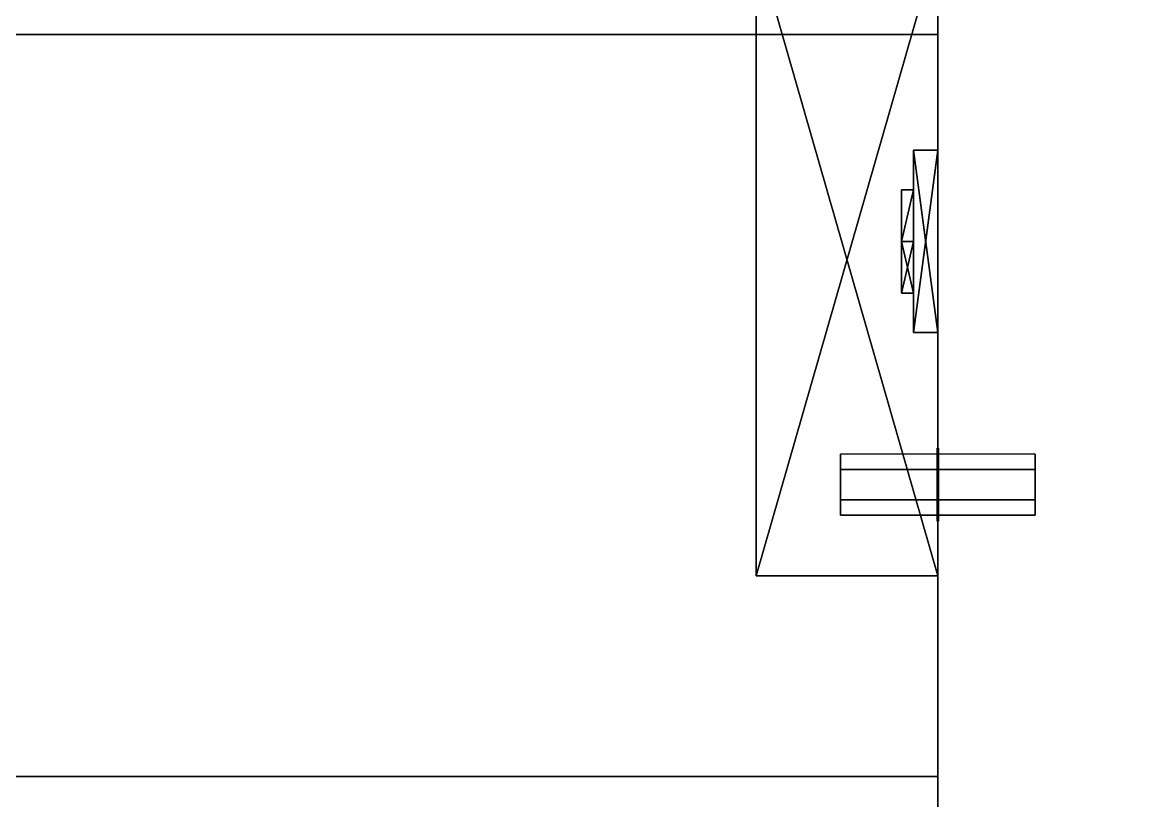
# Model space of a CAD drawing. Extents: x 0 to 4068, y -150 to 4325.
# Drawn here: x 2027.7 to 2120, y 317 to 381 of the extents above; entities that cross this region are included whole.
import ezdxf

# ---------------------------------------------------------------- set-up
doc = ezdxf.new("R2010")
doc.units = 0
for name, color, linetype in [('LAYER0', 7, 'CONTINUOUS'), ('LAYER153', 7, 'CONTINUOUS'), ('LAYER154', 7, 'CONTINUOUS'), ('LAYER156', 7, 'CONTINUOUS'), ('LAYER182', 7, 'CONTINUOUS'), ('LAYER183', 254, 'CONTINUOUS'), ('LAYER188', 253, 'CONTINUOUS'), ('LAYER190', 253, 'CONTINUOUS'), ('LAYER309', 7, 'CONTINUOUS'), ('LAYER318', 7, 'CONTINUOUS'), ('LAYER321', 7, 'CONTINUOUS'), ('LAYER339', 7, 'CONTINUOUS'), ('LAYER340', 254, 'CONTINUOUS'), ('LAYER350', 253, 'CONTINUOUS'), ('LAYER352', 253, 'CONTINUOUS'), ('LAYER354', 45, 'CONTINUOUS'), ('LAYER360', 45, 'CONTINUOUS')]:
    doc.layers.add(name, color=color, linetype=linetype)

msp = doc.modelspace()

# ---------------------------------------------------------------- linework, layer by layer
at = {"layer": 'LAYER0', "invisible_edges": 1}
for points in [[(4068, 4325, -5), (0, -150, -5), (0, 4325, -5), (4068, 4325, -5)], [(0, -150, -5), (4068, 4325, -5), (4068, -150, -5), (0, -150, -5)], [(4068, -150), (0, 4325), (0, -150), (4068, -150)], [(0, 4325), (4068, -150), (4068, 4325), (0, 4325)]]:
    msp.add_3dface(points, dxfattribs=at)
at = {"layer": 'LAYER153', "invisible_edges": 1}
for points in [[(2103, 0, 2359), (1197, 400, 2359), (1197, 0, 2359), (2103, 0, 2359)], [(1197, 400, 2359), (2103, 0, 2359), (2103, 400, 2359), (1197, 400, 2359)], [(2103, 400, 2341), (1197, 0, 2341), (1197, 400, 2341), (2103, 400, 2341)], [(1197, 0, 2341), (2103, 400, 2341), (2103, 0, 2341), (1197, 0, 2341)], [(2103, 0, 2359), (2103, 400, 2341), (2103, 400, 2359), (2103, 0, 2359)], [(2103, 400, 2341), (2103, 0, 2359), (2103, 0, 2341), (2103, 400, 2341)]]:
    msp.add_3dface(points, dxfattribs=at)
at = {"layer": 'LAYER154', "invisible_edges": 1}
for points in [[(1197, 0, 1701), (2103, 400, 1701), (2103, 0, 1701), (1197, 0, 1701)], [(2103, 400, 1701), (1197, 0, 1701), (1197, 400, 1701), (2103, 400, 1701)], [(1197, 400, 1719), (2103, 0, 1719), (2103, 400, 1719), (1197, 400, 1719)], [(2103, 0, 1719), (1197, 400, 1719), (1197, 0, 1719), (2103, 0, 1719)], [(2103, 0, 1719), (2103, 400, 1701), (2103, 400, 1719), (2103, 0, 1719)], [(2103, 400, 1701), (2103, 0, 1719), (2103, 0, 1701), (2103, 400, 1701)]]:
    msp.add_3dface(points, dxfattribs=at)
at = {"layer": 'LAYER156', "invisible_edges": 1}
for points in [[(2103, 0, 2360), (2103, 400, 1700), (2103, 0, 1700), (2103, 0, 2360)], [(2103, 400, 1700), (2103, 0, 2360), (2103, 400, 2360), (2103, 400, 1700)], [(2121, 0, 1700), (2103, 400, 1700), (2121, 400, 1700), (2121, 0, 1700)], [(2103, 400, 1700), (2121, 0, 1700), (2103, 0, 1700), (2103, 400, 1700)], [(2103, 0, 2360), (2121, 400, 2360), (2103, 400, 2360), (2103, 0, 2360)], [(2121, 400, 2360), (2103, 0, 2360), (2121, 0, 2360), (2121, 400, 2360)]]:
    msp.add_3dface(points, dxfattribs=at)
at = {"layer": 'LAYER182', "invisible_edges": 1}
for points in [[(1197, 24.6, 2021), (2103, 380, 2021), (2103, 24.6, 2021), (1197, 24.6, 2021)], [(2103, 380, 2021), (1197, 24.6, 2021), (1197, 380, 2021), (2103, 380, 2021)], [(1197, 380, 2039), (2103, 380, 2021), (1197, 380, 2021), (1197, 380, 2039)], [(2103, 380, 2021), (1197, 380, 2039), (2103, 380, 2039), (2103, 380, 2021)], [(1197, 380, 2039), (2103, 24.6, 2039), (2103, 380, 2039), (1197, 380, 2039)], [(2103, 24.6, 2039), (1197, 380, 2039), (1197, 24.6, 2039), (2103, 24.6, 2039)], [(2103, 24.6, 2039), (2103, 380, 2021), (2103, 380, 2039), (2103, 24.6, 2039)], [(2103, 380, 2021), (2103, 24.6, 2039), (2103, 24.6, 2021), (2103, 380, 2021)]]:
    msp.add_3dface(points, dxfattribs=at)
at = {"layer": 'LAYER183'}
for points in [[(2102.95, 340, 2018.5), (2102.95, 346, 2018.5), (2102.95, 344.5, 2021.098), (2102.95, 341.5, 2021.098)], [(2102.95, 340, 2018.5), (2102.95, 346, 2018.5), (2102.95, 344.5, 2015.902), (2102.95, 341.5, 2015.902)], [(2103.05, 340, 2018.5), (2103.05, 346, 2018.5), (2103.05, 344.5, 2021.098), (2103.05, 341.5, 2021.098)], [(2103.05, 340, 2018.5), (2103.05, 346, 2018.5), (2103.05, 344.5, 2015.902), (2103.05, 341.5, 2015.902)], [(2095, 345.5, 2018.5), (2095, 340.5, 2018.5), (2095, 341.75, 2020.665), (2095, 344.25, 2020.665)], [(2095, 345.5, 2018.5), (2095, 344.25, 2016.335), (2095, 341.75, 2016.335), (2095, 340.5, 2018.5)], [(2111, 345.5, 2018.5), (2111, 340.5, 2018.5), (2111, 341.75, 2020.665), (2111, 344.25, 2020.665)], [(2111, 345.5, 2018.5), (2111, 344.25, 2016.335), (2111, 341.75, 2016.335), (2111, 340.5, 2018.5)]]:
    msp.add_3dface(points, dxfattribs=at)
at = {"layer": 'LAYER188'}
for points in [[(2103, 335.5, 1796.217), (2088.079, 387.5, 1796.217), (2103, 387.5, 1796.217), (2103, 335.5, 1796.217)], [(2088.079, 335.5, 1796.217), (2088.079, 387.5, 1796.217), (2103, 335.5, 1796.217), (2088.079, 335.5, 1796.217)], [(2103, 387.5, 1809.783), (2088.079, 335.5, 1809.783), (2103, 335.5, 1809.783), (2103, 387.5, 1809.783)], [(2088.079, 387.5, 1809.783), (2088.079, 335.5, 1809.783), (2103, 387.5, 1809.783), (2088.079, 387.5, 1809.783)], [(2088.079, 335.5, 1796.217), (2088.079, 387.5, 1809.783), (2088.079, 387.5, 1796.217), (2088.079, 335.5, 1796.217)], [(2088.079, 335.5, 1809.783), (2088.079, 387.5, 1809.783), (2088.079, 335.5, 1796.217), (2088.079, 335.5, 1809.783)], [(2103, 355.5, 1829), (2103, 370.5, 1829), (2101.01, 370.5, 1829), (2103, 355.5, 1829)], [(2101.01, 355.5, 1829), (2103, 355.5, 1829), (2101.01, 370.5, 1829), (2101.01, 355.5, 1829)], [(2103, 370.5, 1777), (2103, 355.5, 1777), (2101.01, 355.5, 1777), (2103, 370.5, 1777)], [(2101.01, 370.5, 1777), (2103, 370.5, 1777), (2101.01, 355.5, 1777), (2101.01, 370.5, 1777)], [(2101.01, 370.5, 1829), (2103, 370.5, 1829), (2103, 370.5, 1777), (2101.01, 370.5, 1829)], [(2101.01, 370.5, 1777), (2101.01, 370.5, 1829), (2103, 370.5, 1777), (2101.01, 370.5, 1777)], [(2101.01, 355.5, 1829), (2101.01, 370.5, 1829), (2101.01, 370.5, 1777), (2101.01, 355.5, 1829)], [(2101.01, 355.5, 1777), (2101.01, 355.5, 1829), (2101.01, 370.5, 1777), (2101.01, 355.5, 1777)], [(2101.01, 367.2426, 1821.087), (2100.016, 363, 1816.291), (2100.016, 367.2426, 1821.087), (2101.01, 367.2426, 1821.087)], [(2101.01, 363, 1816.291), (2100.016, 363, 1816.291), (2101.01, 367.2426, 1821.087), (2101.01, 363, 1816.291)], [(2101.01, 367.2426, 1821.087), (2100.016, 363, 1825.883), (2101.01, 363, 1825.883), (2101.01, 367.2426, 1821.087)], [(2100.016, 367.2426, 1821.087), (2100.016, 363, 1825.883), (2101.01, 367.2426, 1821.087), (2100.016, 367.2426, 1821.087)], [(2100.016, 367.2426, 1821.087), (2100.016, 358.7574, 1821.087), (2100.016, 363, 1825.883), (2100.016, 367.2426, 1821.087)], [(2100.016, 363, 1816.291), (2100.016, 358.7574, 1821.087), (2100.016, 367.2426, 1821.087), (2100.016, 363, 1816.291)], [(2101.01, 367.2426, 1784.913), (2100.016, 363, 1780.117), (2100.016, 367.2426, 1784.913), (2101.01, 367.2426, 1784.913)], [(2101.01, 363, 1780.117), (2100.016, 363, 1780.117), (2101.01, 367.2426, 1784.913), (2101.01, 363, 1780.117)], [(2101.01, 367.2426, 1784.913), (2100.016, 363, 1789.709), (2101.01, 363, 1789.709), (2101.01, 367.2426, 1784.913)], [(2100.016, 367.2426, 1784.913), (2100.016, 363, 1789.709), (2101.01, 367.2426, 1784.913), (2100.016, 367.2426, 1784.913)], [(2100.016, 367.2426, 1784.913), (2100.016, 358.7574, 1784.913), (2100.016, 363, 1789.709), (2100.016, 367.2426, 1784.913)], [(2100.016, 363, 1780.117), (2100.016, 358.7574, 1784.913), (2100.016, 367.2426, 1784.913), (2100.016, 363, 1780.117)], [(2101.01, 367.2426, 1821.087), (2101.01, 363, 1816.291), (2101.01, 363, 1825.883), (2101.01, 367.2426, 1821.087)], [(2101.01, 367.2426, 1784.913), (2101.01, 363, 1780.117), (2101.01, 363, 1789.709), (2101.01, 367.2426, 1784.913)], [(2101.01, 363, 1816.291), (2100.016, 358.7574, 1821.087), (2100.016, 363, 1816.291), (2101.01, 363, 1816.291)], [(2101.01, 358.7574, 1821.087), (2100.016, 358.7574, 1821.087), (2101.01, 363, 1816.291), (2101.01, 358.7574, 1821.087)], [(2101.01, 358.7574, 1821.087), (2100.016, 363, 1825.883), (2100.016, 358.7574, 1821.087), (2101.01, 358.7574, 1821.087)], [(2101.01, 363, 1825.883), (2100.016, 363, 1825.883), (2101.01, 358.7574, 1821.087), (2101.01, 363, 1825.883)], [(2101.01, 363, 1780.117), (2100.016, 358.7574, 1784.913), (2100.016, 363, 1780.117), (2101.01, 363, 1780.117)], [(2101.01, 358.7574, 1784.913), (2100.016, 358.7574, 1784.913), (2101.01, 363, 1780.117), (2101.01, 358.7574, 1784.913)], [(2101.01, 358.7574, 1784.913), (2100.016, 363, 1789.709), (2100.016, 358.7574, 1784.913), (2101.01, 358.7574, 1784.913)], [(2101.01, 363, 1789.709), (2100.016, 363, 1789.709), (2101.01, 358.7574, 1784.913), (2101.01, 363, 1789.709)], [(2101.01, 363, 1816.291), (2101.01, 358.7574, 1821.087), (2101.01, 363, 1825.883), (2101.01, 363, 1816.291)], [(2101.01, 363, 1780.117), (2101.01, 358.7574, 1784.913), (2101.01, 363, 1789.709), (2101.01, 363, 1780.117)], [(2103, 355.5, 1777), (2103, 355.5, 1829), (2101.01, 355.5, 1829), (2103, 355.5, 1777)], [(2101.01, 355.5, 1777), (2103, 355.5, 1777), (2101.01, 355.5, 1829), (2101.01, 355.5, 1777)], [(2103, 335.5, 1809.783), (2088.079, 335.5, 1796.217), (2103, 335.5, 1796.217), (2103, 335.5, 1809.783)], [(2088.079, 335.5, 1809.783), (2088.079, 335.5, 1796.217), (2103, 335.5, 1809.783), (2088.079, 335.5, 1809.783)]]:
    msp.add_3dface(points, dxfattribs=at)
at = {"layer": 'LAYER190'}
for points in [[(2103, 335.5, 2250.217), (2088.079, 387.5, 2250.217), (2103, 387.5, 2250.217), (2103, 335.5, 2250.217)], [(2088.079, 335.5, 2250.217), (2088.079, 387.5, 2250.217), (2103, 335.5, 2250.217), (2088.079, 335.5, 2250.217)], [(2103, 387.5, 2263.783), (2088.079, 335.5, 2263.783), (2103, 335.5, 2263.783), (2103, 387.5, 2263.783)], [(2088.079, 387.5, 2263.783), (2088.079, 335.5, 2263.783), (2103, 387.5, 2263.783), (2088.079, 387.5, 2263.783)], [(2088.079, 335.5, 2250.217), (2088.079, 387.5, 2263.783), (2088.079, 387.5, 2250.217), (2088.079, 335.5, 2250.217)], [(2088.079, 335.5, 2263.783), (2088.079, 387.5, 2263.783), (2088.079, 335.5, 2250.217), (2088.079, 335.5, 2263.783)], [(2103, 355.5, 2283), (2103, 370.5, 2283), (2101.01, 370.5, 2283), (2103, 355.5, 2283)], [(2101.01, 355.5, 2283), (2103, 355.5, 2283), (2101.01, 370.5, 2283), (2101.01, 355.5, 2283)], [(2103, 370.5, 2231), (2103, 355.5, 2231), (2101.01, 355.5, 2231), (2103, 370.5, 2231)], [(2101.01, 370.5, 2231), (2103, 370.5, 2231), (2101.01, 355.5, 2231), (2101.01, 370.5, 2231)], [(2101.01, 370.5, 2283), (2103, 370.5, 2283), (2103, 370.5, 2231), (2101.01, 370.5, 2283)], [(2101.01, 370.5, 2231), (2101.01, 370.5, 2283), (2103, 370.5, 2231), (2101.01, 370.5, 2231)], [(2101.01, 355.5, 2283), (2101.01, 370.5, 2283), (2101.01, 370.5, 2231), (2101.01, 355.5, 2283)], [(2101.01, 355.5, 2231), (2101.01, 355.5, 2283), (2101.01, 370.5, 2231), (2101.01, 355.5, 2231)], [(2101.01, 367.2426, 2275.087), (2100.016, 363, 2270.291), (2100.016, 367.2426, 2275.087), (2101.01, 367.2426, 2275.087)], [(2101.01, 363, 2270.291), (2100.016, 363, 2270.291), (2101.01, 367.2426, 2275.087), (2101.01, 363, 2270.291)], [(2101.01, 367.2426, 2275.087), (2100.016, 363, 2279.883), (2101.01, 363, 2279.883), (2101.01, 367.2426, 2275.087)], [(2100.016, 367.2426, 2275.087), (2100.016, 363, 2279.883), (2101.01, 367.2426, 2275.087), (2100.016, 367.2426, 2275.087)], [(2100.016, 367.2426, 2275.087), (2100.016, 358.7574, 2275.087), (2100.016, 363, 2279.883), (2100.016, 367.2426, 2275.087)], [(2100.016, 363, 2270.291), (2100.016, 358.7574, 2275.087), (2100.016, 367.2426, 2275.087), (2100.016, 363, 2270.291)], [(2101.01, 367.2426, 2238.913), (2100.016, 363, 2234.117), (2100.016, 367.2426, 2238.913), (2101.01, 367.2426, 2238.913)], [(2101.01, 363, 2234.117), (2100.016, 363, 2234.117), (2101.01, 367.2426, 2238.913), (2101.01, 363, 2234.117)], [(2101.01, 367.2426, 2238.913), (2100.016, 363, 2243.709), (2101.01, 363, 2243.709), (2101.01, 367.2426, 2238.913)], [(2100.016, 367.2426, 2238.913), (2100.016, 363, 2243.709), (2101.01, 367.2426, 2238.913), (2100.016, 367.2426, 2238.913)], [(2100.016, 367.2426, 2238.913), (2100.016, 358.7574, 2238.913), (2100.016, 363, 2243.709), (2100.016, 367.2426, 2238.913)], [(2100.016, 363, 2234.117), (2100.016, 358.7574, 2238.913), (2100.016, 367.2426, 2238.913), (2100.016, 363, 2234.117)], [(2101.01, 367.2426, 2275.087), (2101.01, 363, 2270.291), (2101.01, 363, 2279.883), (2101.01, 367.2426, 2275.087)], [(2101.01, 367.2426, 2238.913), (2101.01, 363, 2234.117), (2101.01, 363, 2243.709), (2101.01, 367.2426, 2238.913)], [(2101.01, 363, 2270.291), (2100.016, 358.7574, 2275.087), (2100.016, 363, 2270.291), (2101.01, 363, 2270.291)], [(2101.01, 358.7574, 2275.087), (2100.016, 358.7574, 2275.087), (2101.01, 363, 2270.291), (2101.01, 358.7574, 2275.087)], [(2101.01, 358.7574, 2275.087), (2100.016, 363, 2279.883), (2100.016, 358.7574, 2275.087), (2101.01, 358.7574, 2275.087)], [(2101.01, 363, 2279.883), (2100.016, 363, 2279.883), (2101.01, 358.7574, 2275.087), (2101.01, 363, 2279.883)], [(2101.01, 363, 2234.117), (2100.016, 358.7574, 2238.913), (2100.016, 363, 2234.117), (2101.01, 363, 2234.117)], [(2101.01, 358.7574, 2238.913), (2100.016, 358.7574, 2238.913), (2101.01, 363, 2234.117), (2101.01, 358.7574, 2238.913)], [(2101.01, 358.7574, 2238.913), (2100.016, 363, 2243.709), (2100.016, 358.7574, 2238.913), (2101.01, 358.7574, 2238.913)], [(2101.01, 363, 2243.709), (2100.016, 363, 2243.709), (2101.01, 358.7574, 2238.913), (2101.01, 363, 2243.709)], [(2101.01, 363, 2270.291), (2101.01, 358.7574, 2275.087), (2101.01, 363, 2279.883), (2101.01, 363, 2270.291)], [(2101.01, 363, 2234.117), (2101.01, 358.7574, 2238.913), (2101.01, 363, 2243.709), (2101.01, 363, 2234.117)], [(2103, 355.5, 2231), (2103, 355.5, 2283), (2101.01, 355.5, 2283), (2103, 355.5, 2231)], [(2101.01, 355.5, 2231), (2103, 355.5, 2231), (2101.01, 355.5, 2283), (2101.01, 355.5, 2231)], [(2103, 335.5, 2263.783), (2088.079, 335.5, 2250.217), (2103, 335.5, 2250.217), (2103, 335.5, 2263.783)], [(2088.079, 335.5, 2263.783), (2088.079, 335.5, 2250.217), (2103, 335.5, 2263.783), (2088.079, 335.5, 2263.783)]]:
    msp.add_3dface(points, dxfattribs=at)
at = {"layer": 'LAYER309', "invisible_edges": 1}
for points in [[(1197, 0, 151), (2103, 400, 151), (2103, 0, 151), (1197, 0, 151)], [(2103, 400, 151), (1197, 0, 151), (1197, 400, 151), (2103, 400, 151)], [(1197, 400, 169), (2103, 0, 169), (2103, 400, 169), (1197, 400, 169)], [(2103, 0, 169), (1197, 400, 169), (1197, 0, 169), (2103, 0, 169)], [(2103, 0, 169), (2103, 400, 151), (2103, 400, 169), (2103, 0, 169)], [(2103, 400, 151), (2103, 0, 169), (2103, 0, 151), (2103, 400, 151)]]:
    msp.add_3dface(points, dxfattribs=at)
at = {"layer": 'LAYER318', "invisible_edges": 1}
for points in [[(2103, 0, 875), (2103, 400, 150), (2103, 0, 150), (2103, 0, 875)], [(2103, 400, 150), (2103, 0, 875), (2103, 400, 875), (2103, 400, 150)], [(2121, 0, 150), (2103, 400, 150), (2121, 400, 150), (2121, 0, 150)], [(2103, 400, 150), (2121, 0, 150), (2103, 0, 150), (2103, 400, 150)], [(2103, 0, 875), (2121, 400, 875), (2103, 400, 875), (2103, 0, 875)], [(2121, 400, 875), (2103, 0, 875), (2121, 0, 875), (2121, 400, 875)]]:
    msp.add_3dface(points, dxfattribs=at)
at = {"layer": 'LAYER321', "invisible_edges": 1}
for points in [[(1197, 319, 856.5), (2103, 399, 856.5), (2103, 319, 856.5), (1197, 319, 856.5)], [(2103, 399, 856.5), (1197, 319, 856.5), (1197, 399, 856.5), (2103, 399, 856.5)], [(1197, 399, 874.5), (2103, 319, 874.5), (2103, 399, 874.5), (1197, 399, 874.5)], [(2103, 319, 874.5), (1197, 399, 874.5), (1197, 319, 874.5), (2103, 319, 874.5)], [(2103, 319, 874.5), (2103, 399, 856.5), (2103, 399, 874.5), (2103, 319, 874.5)], [(2103, 399, 856.5), (2103, 319, 874.5), (2103, 319, 856.5), (2103, 399, 856.5)], [(2103, 319, 874.5), (1197, 319, 856.5), (2103, 319, 856.5), (2103, 319, 874.5)], [(1197, 319, 856.5), (2103, 319, 874.5), (1197, 319, 874.5), (1197, 319, 856.5)]]:
    msp.add_3dface(points, dxfattribs=at)
at = {"layer": 'LAYER339', "invisible_edges": 1}
for points in [[(1197, 24.6, 503.5), (2103, 380, 503.5), (2103, 24.6, 503.5), (1197, 24.6, 503.5)], [(2103, 380, 503.5), (1197, 24.6, 503.5), (1197, 380, 503.5), (2103, 380, 503.5)], [(1197, 380, 521.5), (2103, 380, 503.5), (1197, 380, 503.5), (1197, 380, 521.5)], [(2103, 380, 503.5), (1197, 380, 521.5), (2103, 380, 521.5), (2103, 380, 503.5)], [(1197, 380, 521.5), (2103, 24.6, 521.5), (2103, 380, 521.5), (1197, 380, 521.5)], [(2103, 24.6, 521.5), (1197, 380, 521.5), (1197, 24.6, 521.5), (2103, 24.6, 521.5)], [(2103, 24.6, 521.5), (2103, 380, 503.5), (2103, 380, 521.5), (2103, 24.6, 521.5)], [(2103, 380, 503.5), (2103, 24.6, 521.5), (2103, 24.6, 503.5), (2103, 380, 503.5)]]:
    msp.add_3dface(points, dxfattribs=at)
at = {"layer": 'LAYER340'}
for points in [[(2102.95, 340, 501), (2102.95, 346, 501), (2102.95, 344.5, 503.5981), (2102.95, 341.5, 503.5981)], [(2102.95, 340, 501), (2102.95, 346, 501), (2102.95, 344.5, 498.4019), (2102.95, 341.5, 498.4019)], [(2103.05, 340, 501), (2103.05, 346, 501), (2103.05, 344.5, 503.5981), (2103.05, 341.5, 503.5981)], [(2103.05, 340, 501), (2103.05, 346, 501), (2103.05, 344.5, 498.4019), (2103.05, 341.5, 498.4019)], [(2095, 345.5, 501), (2095, 340.5, 501), (2095, 341.75, 503.165), (2095, 344.25, 503.165)], [(2095, 345.5, 501), (2095, 344.25, 498.8349), (2095, 341.75, 498.8349), (2095, 340.5, 501)], [(2111, 345.5, 501), (2111, 340.5, 501), (2111, 341.75, 503.165), (2111, 344.25, 503.165)], [(2111, 345.5, 501), (2111, 344.25, 498.8349), (2111, 341.75, 498.8349), (2111, 340.5, 501)]]:
    msp.add_3dface(points, dxfattribs=at)
at = {"layer": 'LAYER350'}
for points in [[(2103, 335.5, 246.2174), (2088.079, 387.5, 246.2174), (2103, 387.5, 246.2174), (2103, 335.5, 246.2174)], [(2088.079, 335.5, 246.2174), (2088.079, 387.5, 246.2174), (2103, 335.5, 246.2174), (2088.079, 335.5, 246.2174)], [(2103, 387.5, 259.7826), (2088.079, 335.5, 259.7826), (2103, 335.5, 259.7826), (2103, 387.5, 259.7826)], [(2088.079, 387.5, 259.7826), (2088.079, 335.5, 259.7826), (2103, 387.5, 259.7826), (2088.079, 387.5, 259.7826)], [(2088.079, 335.5, 246.2174), (2088.079, 387.5, 259.7826), (2088.079, 387.5, 246.2174), (2088.079, 335.5, 246.2174)], [(2088.079, 335.5, 259.7826), (2088.079, 387.5, 259.7826), (2088.079, 335.5, 246.2174), (2088.079, 335.5, 259.7826)], [(2103, 355.5, 279), (2103, 370.5, 279), (2101.01, 370.5, 279), (2103, 355.5, 279)], [(2101.01, 355.5, 279), (2103, 355.5, 279), (2101.01, 370.5, 279), (2101.01, 355.5, 279)], [(2103, 370.5, 227), (2103, 355.5, 227), (2101.01, 355.5, 227), (2103, 370.5, 227)], [(2101.01, 370.5, 227), (2103, 370.5, 227), (2101.01, 355.5, 227), (2101.01, 370.5, 227)], [(2101.01, 370.5, 279), (2103, 370.5, 279), (2103, 370.5, 227), (2101.01, 370.5, 279)], [(2101.01, 370.5, 227), (2101.01, 370.5, 279), (2103, 370.5, 227), (2101.01, 370.5, 227)], [(2101.01, 355.5, 279), (2101.01, 370.5, 279), (2101.01, 370.5, 227), (2101.01, 355.5, 279)], [(2101.01, 355.5, 227), (2101.01, 355.5, 279), (2101.01, 370.5, 227), (2101.01, 355.5, 227)], [(2101.01, 367.2426, 271.0869), (2100.016, 363, 266.2909), (2100.016, 367.2426, 271.0869), (2101.01, 367.2426, 271.0869)], [(2101.01, 363, 266.2909), (2100.016, 363, 266.2909), (2101.01, 367.2426, 271.0869), (2101.01, 363, 266.2909)], [(2101.01, 367.2426, 271.0869), (2100.016, 363, 275.883), (2101.01, 363, 275.883), (2101.01, 367.2426, 271.0869)], [(2100.016, 367.2426, 271.0869), (2100.016, 363, 275.883), (2101.01, 367.2426, 271.0869), (2100.016, 367.2426, 271.0869)], [(2100.016, 367.2426, 271.0869), (2100.016, 358.7574, 271.0869), (2100.016, 363, 275.883), (2100.016, 367.2426, 271.0869)], [(2100.016, 363, 266.2909), (2100.016, 358.7574, 271.0869), (2100.016, 367.2426, 271.0869), (2100.016, 363, 266.2909)], [(2101.01, 367.2426, 234.913), (2100.016, 363, 230.117), (2100.016, 367.2426, 234.913), (2101.01, 367.2426, 234.913)], [(2101.01, 363, 230.117), (2100.016, 363, 230.117), (2101.01, 367.2426, 234.913), (2101.01, 363, 230.117)], [(2101.01, 367.2426, 234.913), (2100.016, 363, 239.7091), (2101.01, 363, 239.7091), (2101.01, 367.2426, 234.913)], [(2100.016, 367.2426, 234.913), (2100.016, 363, 239.7091), (2101.01, 367.2426, 234.913), (2100.016, 367.2426, 234.913)], [(2100.016, 367.2426, 234.913), (2100.016, 358.7574, 234.913), (2100.016, 363, 239.7091), (2100.016, 367.2426, 234.913)], [(2100.016, 363, 230.117), (2100.016, 358.7574, 234.913), (2100.016, 367.2426, 234.913), (2100.016, 363, 230.117)], [(2101.01, 367.2426, 271.0869), (2101.01, 363, 266.2909), (2101.01, 363, 275.883), (2101.01, 367.2426, 271.0869)], [(2101.01, 367.2426, 234.913), (2101.01, 363, 230.117), (2101.01, 363, 239.7091), (2101.01, 367.2426, 234.913)], [(2101.01, 363, 266.2909), (2100.016, 358.7574, 271.0869), (2100.016, 363, 266.2909), (2101.01, 363, 266.2909)], [(2101.01, 358.7574, 271.0869), (2100.016, 358.7574, 271.0869), (2101.01, 363, 266.2909), (2101.01, 358.7574, 271.0869)], [(2101.01, 358.7574, 271.0869), (2100.016, 363, 275.883), (2100.016, 358.7574, 271.0869), (2101.01, 358.7574, 271.0869)], [(2101.01, 363, 275.883), (2100.016, 363, 275.883), (2101.01, 358.7574, 271.0869), (2101.01, 363, 275.883)], [(2101.01, 363, 230.117), (2100.016, 358.7574, 234.913), (2100.016, 363, 230.117), (2101.01, 363, 230.117)], [(2101.01, 358.7574, 234.913), (2100.016, 358.7574, 234.913), (2101.01, 363, 230.117), (2101.01, 358.7574, 234.913)], [(2101.01, 358.7574, 234.913), (2100.016, 363, 239.7091), (2100.016, 358.7574, 234.913), (2101.01, 358.7574, 234.913)], [(2101.01, 363, 239.7091), (2100.016, 363, 239.7091), (2101.01, 358.7574, 234.913), (2101.01, 363, 239.7091)], [(2101.01, 363, 266.2909), (2101.01, 358.7574, 271.0869), (2101.01, 363, 275.883), (2101.01, 363, 266.2909)], [(2101.01, 363, 230.117), (2101.01, 358.7574, 234.913), (2101.01, 363, 239.7091), (2101.01, 363, 230.117)], [(2103, 355.5, 227), (2103, 355.5, 279), (2101.01, 355.5, 279), (2103, 355.5, 227)], [(2101.01, 355.5, 227), (2103, 355.5, 227), (2101.01, 355.5, 279), (2101.01, 355.5, 227)], [(2103, 335.5, 259.7826), (2088.079, 335.5, 246.2174), (2103, 335.5, 246.2174), (2103, 335.5, 259.7826)], [(2088.079, 335.5, 259.7826), (2088.079, 335.5, 246.2174), (2103, 335.5, 259.7826), (2088.079, 335.5, 259.7826)]]:
    msp.add_3dface(points, dxfattribs=at)
at = {"layer": 'LAYER352'}
for points in [[(2103, 335.5, 765.2174), (2088.079, 387.5, 765.2174), (2103, 387.5, 765.2174), (2103, 335.5, 765.2174)], [(2088.079, 335.5, 765.2174), (2088.079, 387.5, 765.2174), (2103, 335.5, 765.2174), (2088.079, 335.5, 765.2174)], [(2103, 387.5, 778.7826), (2088.079, 335.5, 778.7826), (2103, 335.5, 778.7826), (2103, 387.5, 778.7826)], [(2088.079, 387.5, 778.7826), (2088.079, 335.5, 778.7826), (2103, 387.5, 778.7826), (2088.079, 387.5, 778.7826)], [(2088.079, 335.5, 765.2174), (2088.079, 387.5, 778.7826), (2088.079, 387.5, 765.2174), (2088.079, 335.5, 765.2174)], [(2088.079, 335.5, 778.7826), (2088.079, 387.5, 778.7826), (2088.079, 335.5, 765.2174), (2088.079, 335.5, 778.7826)], [(2103, 355.5, 798), (2103, 370.5, 798), (2101.01, 370.5, 798), (2103, 355.5, 798)], [(2101.01, 355.5, 798), (2103, 355.5, 798), (2101.01, 370.5, 798), (2101.01, 355.5, 798)], [(2103, 370.5, 746), (2103, 355.5, 746), (2101.01, 355.5, 746), (2103, 370.5, 746)], [(2101.01, 370.5, 746), (2103, 370.5, 746), (2101.01, 355.5, 746), (2101.01, 370.5, 746)], [(2101.01, 370.5, 798), (2103, 370.5, 798), (2103, 370.5, 746), (2101.01, 370.5, 798)], [(2101.01, 370.5, 746), (2101.01, 370.5, 798), (2103, 370.5, 746), (2101.01, 370.5, 746)], [(2101.01, 355.5, 798), (2101.01, 370.5, 798), (2101.01, 370.5, 746), (2101.01, 355.5, 798)], [(2101.01, 355.5, 746), (2101.01, 355.5, 798), (2101.01, 370.5, 746), (2101.01, 355.5, 746)], [(2101.01, 367.2426, 790.087), (2100.016, 363, 785.291), (2100.016, 367.2426, 790.087), (2101.01, 367.2426, 790.087)], [(2101.01, 363, 785.291), (2100.016, 363, 785.291), (2101.01, 367.2426, 790.087), (2101.01, 363, 785.291)], [(2101.01, 367.2426, 790.087), (2100.016, 363, 794.883), (2101.01, 363, 794.883), (2101.01, 367.2426, 790.087)], [(2100.016, 367.2426, 790.087), (2100.016, 363, 794.883), (2101.01, 367.2426, 790.087), (2100.016, 367.2426, 790.087)], [(2100.016, 367.2426, 790.087), (2100.016, 358.7574, 790.087), (2100.016, 363, 794.883), (2100.016, 367.2426, 790.087)], [(2100.016, 363, 785.291), (2100.016, 358.7574, 790.087), (2100.016, 367.2426, 790.087), (2100.016, 363, 785.291)], [(2101.01, 367.2426, 753.913), (2100.016, 363, 749.117), (2100.016, 367.2426, 753.913), (2101.01, 367.2426, 753.913)], [(2101.01, 363, 749.117), (2100.016, 363, 749.117), (2101.01, 367.2426, 753.913), (2101.01, 363, 749.117)], [(2101.01, 367.2426, 753.913), (2100.016, 363, 758.709), (2101.01, 363, 758.709), (2101.01, 367.2426, 753.913)], [(2100.016, 367.2426, 753.913), (2100.016, 363, 758.709), (2101.01, 367.2426, 753.913), (2100.016, 367.2426, 753.913)], [(2100.016, 367.2426, 753.913), (2100.016, 358.7574, 753.913), (2100.016, 363, 758.709), (2100.016, 367.2426, 753.913)], [(2100.016, 363, 749.117), (2100.016, 358.7574, 753.913), (2100.016, 367.2426, 753.913), (2100.016, 363, 749.117)], [(2101.01, 367.2426, 790.087), (2101.01, 363, 785.291), (2101.01, 363, 794.883), (2101.01, 367.2426, 790.087)], [(2101.01, 367.2426, 753.913), (2101.01, 363, 749.117), (2101.01, 363, 758.709), (2101.01, 367.2426, 753.913)], [(2101.01, 363, 785.291), (2100.016, 358.7574, 790.087), (2100.016, 363, 785.291), (2101.01, 363, 785.291)], [(2101.01, 358.7574, 790.087), (2100.016, 358.7574, 790.087), (2101.01, 363, 785.291), (2101.01, 358.7574, 790.087)], [(2101.01, 358.7574, 790.087), (2100.016, 363, 794.883), (2100.016, 358.7574, 790.087), (2101.01, 358.7574, 790.087)], [(2101.01, 363, 794.883), (2100.016, 363, 794.883), (2101.01, 358.7574, 790.087), (2101.01, 363, 794.883)], [(2101.01, 363, 749.117), (2100.016, 358.7574, 753.913), (2100.016, 363, 749.117), (2101.01, 363, 749.117)], [(2101.01, 358.7574, 753.913), (2100.016, 358.7574, 753.913), (2101.01, 363, 749.117), (2101.01, 358.7574, 753.913)], [(2101.01, 358.7574, 753.913), (2100.016, 363, 758.709), (2100.016, 358.7574, 753.913), (2101.01, 358.7574, 753.913)], [(2101.01, 363, 758.709), (2100.016, 363, 758.709), (2101.01, 358.7574, 753.913), (2101.01, 363, 758.709)], [(2101.01, 363, 785.291), (2101.01, 358.7574, 790.087), (2101.01, 363, 794.883), (2101.01, 363, 785.291)], [(2101.01, 363, 749.117), (2101.01, 358.7574, 753.913), (2101.01, 363, 758.709), (2101.01, 363, 749.117)], [(2103, 355.5, 746), (2103, 355.5, 798), (2101.01, 355.5, 798), (2103, 355.5, 746)], [(2101.01, 355.5, 746), (2103, 355.5, 746), (2101.01, 355.5, 798), (2101.01, 355.5, 746)], [(2103, 335.5, 778.7826), (2088.079, 335.5, 765.2174), (2103, 335.5, 765.2174), (2103, 335.5, 778.7826)], [(2088.079, 335.5, 778.7826), (2088.079, 335.5, 765.2174), (2103, 335.5, 778.7826), (2088.079, 335.5, 778.7826)]]:
    msp.add_3dface(points, dxfattribs=at)
at = {"layer": 'LAYER354', "invisible_edges": 1}
for points in [[(1176, 0, 875), (3495, 423, 875), (3495, 0, 875), (1176, 0, 875)], [(3495, 423, 875), (1176, 0, 875), (1176, 423, 875), (3495, 423, 875)], [(1176, 423, 893), (3495, 0, 893), (3495, 423, 893), (1176, 423, 893)], [(3495, 0, 893), (1176, 423, 893), (1176, 0, 893), (3495, 0, 893)]]:
    msp.add_3dface(points, dxfattribs=at)
at = {"layer": 'LAYER360', "invisible_edges": 1}
for points in [[(1176, 423, 1700), (3495, 0, 1700), (3495, 423, 1700), (1176, 423, 1700)], [(3495, 0, 1700), (1176, 423, 1700), (1176, 0, 1700), (3495, 0, 1700)], [(1176, 0, 1682), (3495, 423, 1682), (3495, 0, 1682), (1176, 0, 1682)], [(3495, 423, 1682), (1176, 0, 1682), (1176, 423, 1682), (3495, 423, 1682)]]:
    msp.add_3dface(points, dxfattribs=at)

# ---------------------------------------------------------------- meshes
at = {"layer": 'LAYER183'}
mesh = msp.add_polymesh((2, 6), dxfattribs=dict(at, n_close=True))
for k, corner in enumerate([(2102.95, 346, 2018.5), (2102.95, 344.5, 2021.098), (2102.95, 341.5, 2021.098), (2102.95, 340, 2018.5), (2102.95, 341.5, 2015.902), (2102.95, 344.5, 2015.902), (2103.05, 346, 2018.5), (2103.05, 344.5, 2021.098), (2103.05, 341.5, 2021.098), (2103.05, 340, 2018.5), (2103.05, 341.5, 2015.902), (2103.05, 344.5, 2015.902)]):
    mesh.set_mesh_vertex(divmod(k, 6), corner)
mesh = msp.add_polymesh((2, 6), dxfattribs=dict(at, n_close=True))
for k, corner in enumerate([(2095, 345.5, 2018.5), (2095, 344.25, 2020.665), (2095, 341.75, 2020.665), (2095, 340.5, 2018.5), (2095, 341.75, 2016.335), (2095, 344.25, 2016.335), (2111, 345.5, 2018.5), (2111, 344.25, 2020.665), (2111, 341.75, 2020.665), (2111, 340.5, 2018.5), (2111, 341.75, 2016.335), (2111, 344.25, 2016.335)]):
    mesh.set_mesh_vertex(divmod(k, 6), corner)
at = {"layer": 'LAYER340'}
mesh = msp.add_polymesh((2, 6), dxfattribs=dict(at, n_close=True))
for k, corner in enumerate([(2102.95, 346, 501), (2102.95, 344.5, 503.5981), (2102.95, 341.5, 503.5981), (2102.95, 340, 501), (2102.95, 341.5, 498.4019), (2102.95, 344.5, 498.4019), (2103.05, 346, 501), (2103.05, 344.5, 503.5981), (2103.05, 341.5, 503.5981), (2103.05, 340, 501), (2103.05, 341.5, 498.4019), (2103.05, 344.5, 498.4019)]):
    mesh.set_mesh_vertex(divmod(k, 6), corner)
mesh = msp.add_polymesh((2, 6), dxfattribs=dict(at, n_close=True))
for k, corner in enumerate([(2095, 345.5, 501), (2095, 344.25, 503.165), (2095, 341.75, 503.165), (2095, 340.5, 501), (2095, 341.75, 498.8349), (2095, 344.25, 498.8349), (2111, 345.5, 501), (2111, 344.25, 503.165), (2111, 341.75, 503.165), (2111, 340.5, 501), (2111, 341.75, 498.8349), (2111, 344.25, 498.8349)]):
    mesh.set_mesh_vertex(divmod(k, 6), corner)

doc.saveas('drawing.dxf')
